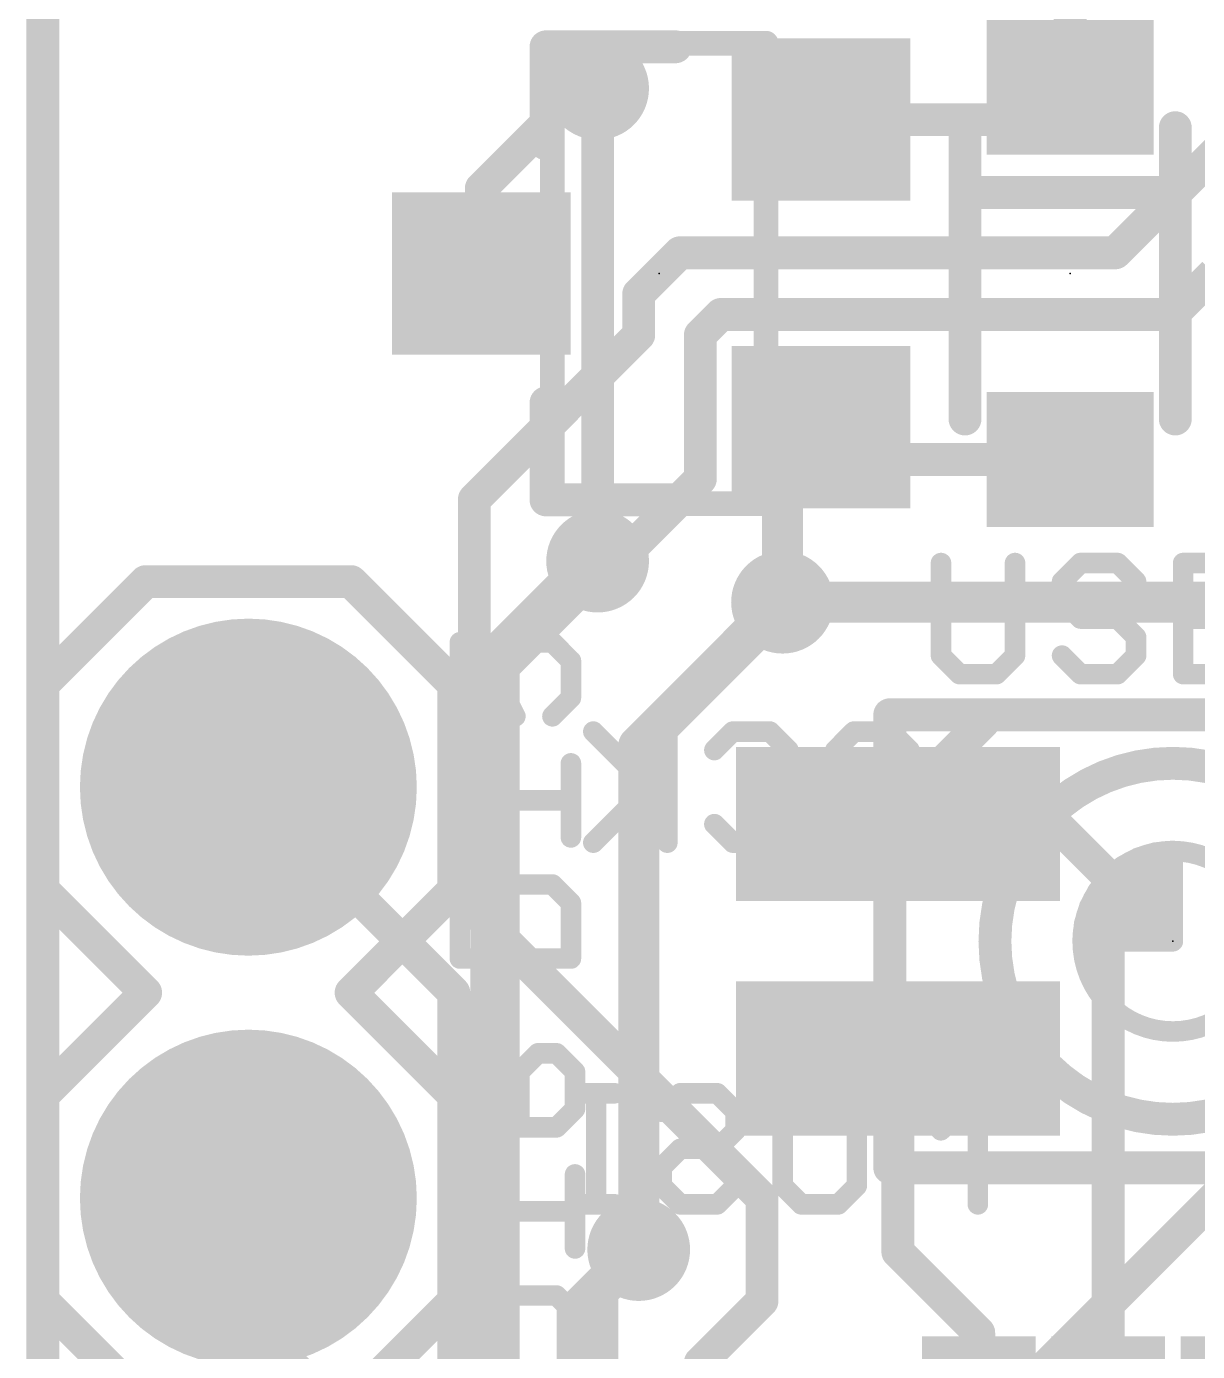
# Model space of a CAD drawing. Extents: x -41 to 66, y -12 to 41.
# Drawn here: x -0.1 to 7.14, y 25.72 to 33.91 of the extents above; entities that cross this region are included whole.
import ezdxf

# ---------------------------------------------------------------- set-up
doc = ezdxf.new("R2010")
doc.units = 0
for name, color, linetype in [('1', 12, 'CONTINUOUS'), ('16', 132, 'CONTINUOUS'), ('17', 110, 'CONTINUOUS'), ('18', 110, 'CONTINUOUS'), ('20', 53, 'CONTINUOUS'), ('21', 41, 'CONTINUOUS'), ('22', 40, 'CONTINUOUS'), ('23', 53, 'CONTINUOUS'), ('29', 253, 'CONTINUOUS'), ('31', 253, 'CONTINUOUS'), ('51', 53, 'CONTINUOUS')]:
    doc.layers.add(name, color=color, linetype=linetype)

# ---------------------------------------------------------------- blocks, each defined once
blk = doc.blocks.new('RECT')
blk.add_solid([(-0.5, -0.5), (0.5, -0.5), (-0.5, 0.5), (0.5, 0.5)])
blk = doc.blocks.new('ROUNDP')
at = {"const_width": 0.5}
blk.add_lwpolyline([(0, -0.25, 1), (0, 0.25, 1), (0, -0.25)], format="xyb", dxfattribs=at)
blk = doc.blocks.new('ROUNDV')
at = {"const_width": 0.5}
blk.add_lwpolyline([(0, -0.25, 1), (0, 0.25, 1), (0, -0.25)], format="xyb", dxfattribs=at)

msp = doc.modelspace()

# ---------------------------------------------------------------- linework, layer by layer
at = {"layer": '1'}
for points, const_width in [([(0, 0), (0, 38.1)], 0.2032), ([(6.35, 34.29), (6.35, 33.535)], 0.2032), ([(2.71, 32.9106), (3.3274, 33.528)], 0.2032), ([(3.3274, 33.528), (3.429, 33.528)], 0.2032), ([(6.15, 33.335), (6.35, 33.535)], 0.2032), ([(4.81, 33.335), (6.15, 33.335)], 0.2032), ([(7.3524, 33.235), (6.6294, 32.512)], 0.2032), ([(2.71, 32.385), (2.71, 32.9106)], 0.2032), ([(3.937, 32.512), (3.683, 32.258)], 0.2032), ([(6.6294, 32.512), (3.937, 32.512)], 0.2032), ([(7.239, 32.385), (6.985, 32.131)], 0.2032), ([(3.683, 32.258), (3.683, 32.004)], 0.2032), ([(4.064, 32.004), (4.191, 32.131)], 0.2032), ([(6.985, 32.131), (4.191, 32.131)], 0.2032), ([(3.683, 32.004), (2.667, 30.988)], 0.2032), ([(4.064, 31.115), (4.064, 32.004)], 0.2032), ([(4.572, 31.197), (4.81, 31.435)], 0.2032), ([(4.81, 31.435), (5.01, 31.235)], 0.2032), ([(4.572, 30.353), (4.572, 31.197)], 0.254), ([(6.35, 31.235), (5.01, 31.235)], 0.2032), ([(6.47, 31.115), (6.35, 31.235)], 0.2032), ([(3.556, 30.607), (4.064, 31.115)], 0.2032), ([(2.667, 30.988), (2.667, 28.448)], 0.2032), ([(3.429, 30.607), (3.556, 30.607)], 0.2032), ([(2.54, 27.94), (1.27, 29.21)], 0.2032), ([(5.285, 28.9825), (6.26, 28.9825)], 0.2032), ([(6.585, 28.6575), (6.26, 28.9825)], 0.2032), ([(6.585, 25.39), (6.585, 28.6575)], 0.2032), ([(2.667, 28.448), (4.445, 26.67)], 0.2032), ([(2.54, 25.4), (2.54, 27.94)], 0.2032), ([(5.285, 27.5325), (5.285, 26.338)], 0.2032), ([(1.27, 25.908), (1.27, 26.67)], 0.2032), ([(4.445, 26.67), (4.445, 26.035)], 0.2032), ([(3.429, 26.0985), (3.683, 26.3525)], 0.254), ([(5.285, 26.338), (5.785, 25.838)], 0.2032), ([(3.429, 23.749), (3.429, 26.0985)], 0.254), ([(4.445, 26.035), (4.064, 25.654)], 0.2032), ([(2.54, 24.638), (1.27, 25.908)], 0.2032), ([(5.785, 25.838), (5.785, 25.39)], 0.2032), ([(4.064, 25.654), (4.064, 23.749)], 0.2032)]:
    msp.add_lwpolyline(points, dxfattribs=dict(at, const_width=const_width))
for points, const_width in [([(3.3274, 33.5788, 1), (3.3274, 33.4772)], 0.1016), ([(3.3633, 33.4921, 1), (3.2915, 33.5639)], 0.1016), ([(3.429, 33.4772, 1), (3.429, 33.5788)], 0.1016), ([(6.2992, 33.535, 1), (6.4008, 33.535)], 0.1016), ([(6.3859, 33.4991, 1), (6.3141, 33.5709)], 0.1016), ([(4.81, 33.3858, 1), (4.81, 33.2842)], 0.1016), ([(6.1141, 33.3709, 1), (6.1859, 33.2991)], 0.1016), ([(6.15, 33.2842, 1), (6.15, 33.3858)], 0.1016), ([(2.7608, 32.9106, 1), (2.6592, 32.9106)], 0.1016), ([(2.6741, 32.9465, 1), (2.7459, 32.8747)], 0.1016), ([(3.937, 32.5628, 1), (3.937, 32.4612)], 0.1016), ([(3.9729, 32.4761, 1), (3.9011, 32.5479)], 0.1016), ([(6.5935, 32.5479, 1), (6.6653, 32.4761)], 0.1016), ([(6.6294, 32.4612, 1), (6.6294, 32.5628)], 0.1016), ([(2.6592, 32.385, 1), (2.7608, 32.385)], 0.1016), ([(3.7338, 32.258, 1), (3.6322, 32.258)], 0.1016), ([(3.6471, 32.2939, 1), (3.7189, 32.2221)], 0.1016), ([(4.191, 32.1818, 1), (4.191, 32.0802)], 0.1016), ([(4.2269, 32.0951, 1), (4.1551, 32.1669)], 0.1016), ([(6.9491, 32.1669, 1), (7.0209, 32.0951)], 0.1016), ([(6.985, 32.0802, 1), (6.985, 32.1818)], 0.1016), ([(3.7189, 31.9681, 1), (3.6471, 32.0399)], 0.1016), ([(4.1148, 32.004, 1), (4.0132, 32.004)], 0.1016), ([(3.6322, 32.004, 1), (3.7338, 32.004)], 0.1016), ([(4.0281, 32.0399, 1), (4.0999, 31.9681)], 0.1016), ([(4.8459, 31.4709, 1), (4.7741, 31.3991)], 0.1016), ([(4.8459, 31.3991, 1), (4.7741, 31.4709)], 0.1016), ([(4.6355, 31.197, 1), (4.5085, 31.197)], 0.127), ([(4.5361, 31.2329, 1), (4.6079, 31.1611)], 0.1016), ([(5.01, 31.2858, 1), (5.01, 31.1842)], 0.1016), ([(4.9741, 31.1991, 1), (5.0459, 31.2709)], 0.1016), ([(6.3859, 31.2709, 1), (6.3141, 31.1991)], 0.1016), ([(6.35, 31.1842, 1), (6.35, 31.2858)], 0.1016), ([(4.0999, 31.0791, 1), (4.0281, 31.1509)], 0.1016), ([(6.4341, 31.0791, 1), (6.5059, 31.1509)], 0.1016), ([(4.0132, 31.115, 1), (4.1148, 31.115)], 0.1016), ([(2.7178, 30.988, 1), (2.6162, 30.988)], 0.1016), ([(2.6311, 31.0239, 1), (2.7029, 30.9521)], 0.1016), ([(3.429, 30.6578, 1), (3.429, 30.5562)], 0.1016), ([(3.556, 30.5562, 1), (3.556, 30.6578)], 0.1016), ([(3.5201, 30.6429, 1), (3.5919, 30.5711)], 0.1016), ([(4.5085, 30.353, 1), (4.6355, 30.353)], 0.127), ([(1.3059, 29.2459, 1), (1.2341, 29.1741)], 0.1016), ([(5.285, 29.0333, 1), (5.285, 28.9317)], 0.1016), ([(6.2959, 29.0184, 1), (6.2241, 28.9466)], 0.1016), ([(6.26, 28.9317, 1), (6.26, 29.0333)], 0.1016), ([(6.6358, 28.6575, 1), (6.5342, 28.6575)], 0.1016), ([(6.5491, 28.6216, 1), (6.6209, 28.6934)], 0.1016), ([(2.7029, 28.4839, 1), (2.6311, 28.4121)], 0.1016), ([(2.6162, 28.448, 1), (2.7178, 28.448)], 0.1016), ([(2.5908, 27.94, 1), (2.4892, 27.94)], 0.1016), ([(2.5041, 27.9041, 1), (2.5759, 27.9759)], 0.1016), ([(5.3358, 27.5325, 1), (5.2342, 27.5325)], 0.1016), ([(1.3208, 26.67, 1), (1.2192, 26.67)], 0.1016), ([(4.4958, 26.67, 1), (4.3942, 26.67)], 0.1016), ([(4.4091, 26.6341, 1), (4.4809, 26.7059)], 0.1016), ([(3.7279, 26.3076, 1), (3.6381, 26.3974)], 0.127), ([(5.3209, 26.3739, 1), (5.2491, 26.3021)], 0.1016), ([(5.2342, 26.338, 1), (5.3358, 26.338)], 0.1016), ([(3.4925, 26.0985, 1), (3.3655, 26.0985)], 0.127), ([(3.3841, 26.1434, 1), (3.4739, 26.0536)], 0.127), ([(4.4809, 25.9991, 1), (4.4091, 26.0709)], 0.1016), ([(4.3942, 26.035, 1), (4.4958, 26.035)], 0.1016), ([(1.3059, 25.9439, 1), (1.2341, 25.8721)], 0.1016), ([(1.2192, 25.908, 1), (1.3208, 25.908)], 0.1016), ([(5.8358, 25.838, 1), (5.7342, 25.838)], 0.1016), ([(5.7491, 25.8021, 1), (5.8209, 25.8739)], 0.1016), ([(4.1148, 25.654, 1), (4.0132, 25.654)], 0.1016), ([(4.0281, 25.6899, 1), (4.0999, 25.6181)], 0.1016)]:
    msp.add_lwpolyline(points, format="xyb", dxfattribs=dict(at, const_width=const_width))
at = {"layer": '16'}
for points, const_width in [([(0, 0), (0, 38.1)], 0.2032), ([(3.429, 33.528), (3.429, 30.607)], 0.2032), ([(2.794, 29.972), (3.429, 30.607)], 0.3048), ([(3.683, 29.464), (4.572, 30.353)], 0.254), ([(4.572, 30.353), (7.874, 30.353)], 0.254), ([(2.794, 29.972), (2.794, 21.2852)], 0.3048), ([(3.683, 26.3525), (3.683, 29.464)], 0.254), ([(4.445, 23.876), (9.017, 28.448)], 0.2032), ([(3.302, 25.9715), (3.683, 26.3525)], 0.254), ([(3.302, 25.9715), (3.302, 20.574)], 0.254)]:
    msp.add_lwpolyline(points, dxfattribs=dict(at, const_width=const_width))
for points, const_width in [([(3.4798, 33.528, 1), (3.3782, 33.528)], 0.1016), ([(3.4829, 30.5531, 1), (3.3751, 30.6609)], 0.1524), ([(3.3782, 30.607, 1), (3.4798, 30.607)], 0.1016), ([(4.572, 30.4165, 1), (4.572, 30.2895)], 0.127), ([(4.6169, 30.3081, 1), (4.5271, 30.3979)], 0.127), ([(2.8702, 29.972, 1), (2.7178, 29.972)], 0.1524), ([(2.7401, 30.0259, 1), (2.8479, 29.9181)], 0.1524), ([(3.7465, 29.464, 1), (3.6195, 29.464)], 0.127), ([(3.6381, 29.5089, 1), (3.7279, 29.4191)], 0.127), ([(3.7279, 26.3076, 1), (3.6381, 26.3974)], 0.127), ([(3.6195, 26.3525, 1), (3.7465, 26.3525)], 0.127), ([(3.3655, 25.9715, 1), (3.2385, 25.9715)], 0.127), ([(3.2571, 26.0164, 1), (3.3469, 25.9266)], 0.127)]:
    msp.add_lwpolyline(points, format="xyb", dxfattribs=dict(at, const_width=const_width))
at = {"layer": '20', "const_width": 0.2032}
msp.add_lwpolyline([(0, 38.1), (0, 0)], dxfattribs=at)
at = {"layer": '21'}
for points, const_width in [([(3.11, 33.185), (3.11, 33.785)], 0.2032), ([(3.11, 33.785), (3.91, 33.785)], 0.2032), ([(5.7, 33.285), (5.7, 32.885)], 0.2032), ([(7, 33.285), (7, 32.885)], 0.2032), ([(5.7, 32.885), (5.7, 31.485)], 0.2032), ([(7, 32.885), (5.7, 32.885)], 0.2032), ([(7, 32.885), (7, 31.485)], 0.2032), ([(3.11, 31.585), (3.11, 30.985)], 0.2032), ([(3.11, 30.985), (3.91, 30.985)], 0.2032), ([(5.5517, 30.5949), (5.5517, 30.0229)], 0.127), ([(6.0093, 30.0229), (6.0093, 30.5949)], 0.127), ([(6.4145, 30.5949), (6.3001, 30.4805)], 0.127), ([(6.6433, 30.5949), (6.4145, 30.5949)], 0.127), ([(6.7577, 30.4805), (6.6433, 30.5949)], 0.127), ([(7.5061, 30.5949), (7.0485, 30.5949)], 0.127), ([(7.0485, 30.5949), (7.0485, 29.9085)], 0.127), ([(6.3001, 30.4805), (6.3001, 30.3661)], 0.127), ([(6.3001, 30.3661), (6.4145, 30.2517)], 0.127), ([(6.4145, 30.2517), (6.6433, 30.2517)], 0.127), ([(6.6433, 30.2517), (6.7577, 30.1373)], 0.127), ([(7.0485, 30.2517), (7.2773, 30.2517)], 0.127), ([(2.5775, 30.1053), (2.5775, 29.6477)], 0.127), ([(2.8063, 29.9909), (2.9207, 30.1053)], 0.127), ([(2.9207, 30.1053), (3.1495, 30.1053)], 0.127), ([(3.1495, 30.1053), (3.2639, 29.9909)], 0.127), ([(6.7577, 30.1373), (6.7577, 30.0229)], 0.127), ([(2.8063, 29.8765), (2.8063, 29.9909)], 0.127), ([(3.2639, 29.9909), (3.2639, 29.7621)], 0.127), ([(5.5517, 30.0229), (5.6661, 29.9085)], 0.127), ([(5.8949, 29.9085), (6.0093, 30.0229)], 0.127), ([(6.4145, 29.9085), (6.3001, 30.0229)], 0.127), ([(6.7577, 30.0229), (6.6433, 29.9085)], 0.127), ([(5.6661, 29.9085), (5.8949, 29.9085)], 0.127), ([(6.6433, 29.9085), (6.4145, 29.9085)], 0.127), ([(7.0485, 29.9085), (7.5061, 29.9085)], 0.127), ([(2.9207, 29.6477), (2.8063, 29.8765)], 0.127), ([(3.2639, 29.7621), (3.1495, 29.6477)], 0.127), ([(6.477, 29.6575), (7.493, 29.6575)], 0.2032), ([(2.5775, 29.6477), (2.9207, 29.6477)], 0.127), ([(3.2639, 28.8993), (3.2639, 29.3569)], 0.127), ([(2.8063, 28.8993), (2.5775, 29.1281)], 0.127), ([(2.5775, 29.1281), (3.2639, 29.1281)], 0.127), ([(6.7712, 28.7738), (6.6745, 28.7221)], 0.127), ([(6.876, 28.8056), (6.7712, 28.7738)], 0.127), ([(6.985, 28.8163), (6.876, 28.8056)], 0.127), ([(6.985, 28.2575), (6.985, 28.8163)], 0.127), ([(6.6745, 28.7221), (6.5899, 28.6526)], 0.127), ([(6.65, 28.702), (6.985, 28.702)], 0.127), ([(2.6919, 28.6085), (2.5775, 28.4941)], 0.127), ([(3.1495, 28.6085), (2.6919, 28.6085)], 0.127), ([(3.2639, 28.4941), (3.1495, 28.6085)], 0.127), ([(6.5899, 28.6526), (6.5204, 28.568)], 0.127), ([(6.5204, 28.568), (6.4687, 28.4713)], 0.127), ([(6.5262, 28.575), (6.985, 28.575)], 0.127), ([(2.5775, 28.4941), (2.5775, 28.1509)], 0.127), ([(3.2639, 28.1509), (3.2639, 28.4941)], 0.127), ([(6.4687, 28.4713), (6.4369, 28.3665)], 0.127), ([(6.4617, 28.448), (6.985, 28.448)], 0.127), ([(5.235, 28.1559), (5.235, 28.3591)], 0.2032), ([(6.4369, 28.3665), (6.4262, 28.2575)], 0.127), ([(6.4325, 28.321), (6.985, 28.321)], 0.127), ([(6.4262, 28.2575), (6.985, 28.2575)], 0.127), ([(2.5775, 28.1509), (3.2639, 28.1509)], 0.127), ([(2.6029, 27.5653), (2.7173, 27.3365)], 0.127), ([(3.0605, 27.5653), (2.9461, 27.4509)], 0.127), ([(3.1749, 27.5653), (3.0605, 27.5653)], 0.127), ([(3.2893, 27.4509), (3.1749, 27.5653)], 0.127), ([(2.9461, 27.4509), (2.9461, 27.1077)], 0.127), ([(3.2893, 27.2221), (3.2893, 27.4509)], 0.127), ([(2.7173, 27.3365), (2.9461, 27.1077)], 0.127), ([(3.1749, 27.1077), (3.2893, 27.2221)], 0.127), ([(2.9461, 27.1077), (3.1749, 27.1077)], 0.127), ([(6.477, 26.8575), (7.493, 26.8575)], 0.2032), ([(3.2893, 26.3593), (3.2893, 26.8169)], 0.127), ([(2.8317, 26.3593), (2.6029, 26.5881)], 0.127), ([(2.6029, 26.5881), (3.2893, 26.5881)], 0.127), ([(2.7173, 26.0685), (2.6029, 25.9541)], 0.127), ([(3.1749, 26.0685), (2.7173, 26.0685)], 0.127), ([(3.2893, 25.9541), (3.1749, 26.0685)], 0.127), ([(2.6029, 25.9541), (2.6029, 25.6109)], 0.127), ([(3.2893, 25.6109), (3.2893, 25.9541)], 0.127)]:
    msp.add_lwpolyline(points, dxfattribs=dict(at, const_width=const_width))
for points, const_width in [([(3.1608, 33.785, 1), (3.0592, 33.785)], 0.1016), ([(3.11, 33.8358, 1), (3.11, 33.7342)], 0.1016), ([(3.91, 33.7342, 1), (3.91, 33.8358)], 0.1016), ([(5.7508, 33.285, 1), (5.6492, 33.285)], 0.1016), ([(7.0508, 33.285, 1), (6.9492, 33.285)], 0.1016), ([(3.0592, 33.185, 1), (3.1608, 33.185)], 0.1016), ([(5.7508, 32.885, 1), (5.6492, 32.885)], 0.1016), ([(5.7, 32.9358, 1), (5.7, 32.8342)], 0.1016), ([(5.6492, 32.885, 1), (5.7508, 32.885)], 0.1016), ([(7.0508, 32.885, 1), (6.9492, 32.885)], 0.1016), ([(6.9492, 32.885, 1), (7.0508, 32.885)], 0.1016), ([(7, 32.8342, 1), (7, 32.9358)], 0.1016), ([(3.1608, 31.585, 1), (3.0592, 31.585)], 0.1016), ([(5.6492, 31.485, 1), (5.7508, 31.485)], 0.1016), ([(6.9492, 31.485, 1), (7.0508, 31.485)], 0.1016), ([(3.11, 31.0358, 1), (3.11, 30.9342)], 0.1016), ([(3.0592, 30.985, 1), (3.1608, 30.985)], 0.1016), ([(3.91, 30.9342, 1), (3.91, 31.0358)], 0.1016), ([(5.5834, 30.5949, 1), (5.5199, 30.5949)], 0.0635), ([(6.041, 30.5949, 1), (5.9775, 30.5949)], 0.0635), ([(6.4145, 30.6266, 1), (6.4145, 30.5631)], 0.0635), ([(6.4369, 30.5724, 1), (6.392, 30.6173)], 0.0635), ([(6.6657, 30.6173, 1), (6.6208, 30.5724)], 0.0635), ([(6.6433, 30.5631, 1), (6.6433, 30.6266)], 0.0635), ([(7.0485, 30.6266, 1), (7.0485, 30.5631)], 0.0635), ([(7.0803, 30.5949, 1), (7.0168, 30.5949)], 0.0635), ([(6.3318, 30.4805, 1), (6.2683, 30.4805)], 0.0635), ([(6.2776, 30.5029, 1), (6.3225, 30.458)], 0.0635), ([(6.7352, 30.458, 1), (6.7801, 30.5029)], 0.0635), ([(6.3225, 30.3885, 1), (6.2776, 30.3436)], 0.0635), ([(6.2683, 30.3661, 1), (6.3318, 30.3661)], 0.0635), ([(6.4145, 30.2834, 1), (6.4145, 30.2199)], 0.0635), ([(6.392, 30.2292, 1), (6.4369, 30.2741)], 0.0635), ([(6.6657, 30.2741, 1), (6.6208, 30.2292)], 0.0635), ([(6.6433, 30.2199, 1), (6.6433, 30.2834)], 0.0635), ([(7.0485, 30.2834, 1), (7.0485, 30.2199)], 0.0635), ([(2.6093, 30.1053, 1), (2.5458, 30.1053)], 0.0635), ([(2.9207, 30.137, 1), (2.9207, 30.0736)], 0.0635), ([(2.9432, 30.0828, 1), (2.8983, 30.1278)], 0.0635), ([(3.172, 30.1278, 1), (3.1271, 30.0828)], 0.0635), ([(3.1495, 30.0736, 1), (3.1495, 30.137)], 0.0635), ([(6.7894, 30.1373, 1), (6.7259, 30.1373)], 0.0635), ([(6.7352, 30.1148, 1), (6.7801, 30.1597)], 0.0635), ([(2.8381, 29.9909, 1), (2.7746, 29.9909)], 0.0635), ([(3.2957, 29.9909, 1), (3.2321, 29.9909)], 0.0635), ([(5.5741, 30.0453, 1), (5.5292, 30.0004)], 0.0635), ([(5.5199, 30.0229, 1), (5.5834, 30.0229)], 0.0635), ([(5.9775, 30.0229, 1), (6.041, 30.0229)], 0.0635), ([(6.0317, 30.0004, 1), (5.9868, 30.0453)], 0.0635), ([(6.3225, 30.0453, 1), (6.2776, 30.0004)], 0.0635), ([(6.7259, 30.0229, 1), (6.7894, 30.0229)], 0.0635), ([(6.7801, 30.0004, 1), (6.7352, 30.0453)], 0.0635), ([(2.7839, 30.0134, 1), (2.8288, 29.9684)], 0.0635), ([(3.2414, 29.9684, 1), (3.2864, 30.0134)], 0.0635), ([(5.6661, 29.9402, 1), (5.6661, 29.8768)], 0.0635), ([(5.8949, 29.8768, 1), (5.8949, 29.9402)], 0.0635), ([(6.4145, 29.9402, 1), (6.4145, 29.8768)], 0.0635), ([(6.6433, 29.8768, 1), (6.6433, 29.9402)], 0.0635), ([(7.0485, 29.9402, 1), (7.0485, 29.8768)], 0.0635), ([(2.8347, 29.8907, 1), (2.7779, 29.8623)], 0.0635), ([(2.7746, 29.8765, 1), (2.8381, 29.8765)], 0.0635), ([(5.6436, 29.886, 1), (5.6885, 29.931)], 0.0635), ([(5.8724, 29.931, 1), (5.9173, 29.886)], 0.0635), ([(6.392, 29.886, 1), (6.4369, 29.931)], 0.0635), ([(6.6208, 29.931, 1), (6.6657, 29.886)], 0.0635), ([(7.0168, 29.9085, 1), (7.0803, 29.9085)], 0.0635), ([(3.2864, 29.7397, 1), (3.2414, 29.7846)], 0.0635), ([(3.2321, 29.7621, 1), (3.2957, 29.7621)], 0.0635), ([(6.477, 29.7083, 1), (6.477, 29.6067)], 0.1016), ([(2.5775, 29.6795, 1), (2.5775, 29.616)], 0.0635), ([(2.5458, 29.6477, 1), (2.6093, 29.6477)], 0.0635), ([(2.8923, 29.6335, 1), (2.9491, 29.6619)], 0.0635), ([(2.9207, 29.616, 1), (2.9207, 29.6795)], 0.0635), ([(3.1271, 29.6702, 1), (3.172, 29.6253)], 0.0635), ([(3.2957, 29.3569, 1), (3.2321, 29.3569)], 0.0635), ([(2.5775, 29.1598, 1), (2.5775, 29.0963)], 0.0635), ([(2.6, 29.1505, 1), (2.5551, 29.1056)], 0.0635), ([(3.2639, 29.0963, 1), (3.2639, 29.1598)], 0.0635), ([(2.7839, 28.8768, 1), (2.8288, 28.9217)], 0.0635), ([(3.2321, 28.8993, 1), (3.2957, 28.8993)], 0.0635), ([(6.985, 27.6999, 1), (6.985, 28.8151, 1), (6.985, 27.6999)], 0.127), ([(6.7619, 28.8041, 1), (6.7804, 28.7434)], 0.0635), ([(6.7861, 28.7458, 1), (6.7562, 28.8018)], 0.0635), ([(6.8729, 28.8372, 1), (6.8791, 28.774)], 0.0635), ([(6.8852, 28.7752, 1), (6.8668, 28.8359)], 0.0635), ([(7.0168, 28.8163, 1), (6.9533, 28.8163)], 0.0635), ([(6.9881, 28.7847, 1), (6.9819, 28.8479)], 0.0635), ([(6.65, 28.7338, 1), (6.65, 28.6703)], 0.0635), ([(6.6596, 28.7501, 1), (6.6895, 28.6941)], 0.0635), ([(6.6947, 28.6976, 1), (6.6544, 28.7467)], 0.0635), ([(6.985, 28.6703, 1), (6.985, 28.7338)], 0.0635), ([(2.6919, 28.6402, 1), (2.6919, 28.5767)], 0.0635), ([(2.7144, 28.586, 1), (2.6695, 28.6309)], 0.0635), ([(3.172, 28.6309, 1), (3.1271, 28.586)], 0.0635), ([(3.1495, 28.5767, 1), (3.1495, 28.6402)], 0.0635), ([(6.5697, 28.6772, 1), (6.61, 28.6281)], 0.0635), ([(6.6144, 28.6325, 1), (6.5653, 28.6728)], 0.0635), ([(6.4958, 28.5881, 1), (6.5449, 28.5478)], 0.0635), ([(6.5484, 28.553, 1), (6.4924, 28.5829)], 0.0635), ([(6.5262, 28.6068, 1), (6.5262, 28.5433)], 0.0635), ([(6.985, 28.5433, 1), (6.985, 28.6068)], 0.0635), ([(2.6093, 28.4941, 1), (2.5458, 28.4941)], 0.0635), ([(2.5551, 28.5165, 1), (2.6, 28.4716)], 0.0635), ([(3.2957, 28.4941, 1), (3.2321, 28.4941)], 0.0635), ([(3.2414, 28.4716, 1), (3.2864, 28.5165)], 0.0635), ([(6.4617, 28.4797, 1), (6.4617, 28.4163)], 0.0635), ([(6.4407, 28.4863, 1), (6.4967, 28.4564)], 0.0635), ([(6.4991, 28.4621, 1), (6.4384, 28.4806)], 0.0635), ([(6.985, 28.4163, 1), (6.985, 28.4797)], 0.0635), ([(5.2858, 28.3591, 1), (5.1842, 28.3591)], 0.1016), ([(6.4685, 28.3634, 1), (6.4053, 28.3696)], 0.0635), ([(6.4325, 28.3528, 1), (6.4325, 28.2893)], 0.0635), ([(6.4066, 28.3757, 1), (6.4673, 28.3573)], 0.0635), ([(6.985, 28.2893, 1), (6.985, 28.3528)], 0.0635), ([(6.4262, 28.2892, 1), (6.4262, 28.2258)], 0.0635), ([(6.3946, 28.2606, 1), (6.4578, 28.2544)], 0.0635), ([(6.9533, 28.2575, 1), (7.0168, 28.2575)], 0.0635), ([(6.985, 28.2258, 1), (6.985, 28.2892)], 0.0635), ([(2.5775, 28.1826, 1), (2.5775, 28.1191)], 0.0635), ([(2.5458, 28.1509, 1), (2.6093, 28.1509)], 0.0635), ([(3.2321, 28.1509, 1), (3.2957, 28.1509)], 0.0635), ([(3.2639, 28.1191, 1), (3.2639, 28.1826)], 0.0635), ([(5.1842, 28.1559, 1), (5.2858, 28.1559)], 0.1016), ([(2.6313, 27.5795, 1), (2.5745, 27.5511)], 0.0635), ([(3.0605, 27.597, 1), (3.0605, 27.5336)], 0.0635), ([(3.083, 27.5428, 1), (3.0381, 27.5878)], 0.0635), ([(3.1974, 27.5878, 1), (3.1525, 27.5428)], 0.0635), ([(3.1749, 27.5336, 1), (3.1749, 27.597)], 0.0635), ([(2.9779, 27.4509, 1), (2.9144, 27.4509)], 0.0635), ([(3.3211, 27.4509, 1), (3.2576, 27.4509)], 0.0635), ([(2.9237, 27.4734, 1), (2.9686, 27.4284)], 0.0635), ([(3.2668, 27.4284, 1), (3.3118, 27.4734)], 0.0635), ([(2.7398, 27.359, 1), (2.6949, 27.3141)], 0.0635), ([(2.6889, 27.3223, 1), (2.7457, 27.3507)], 0.0635), ([(3.3118, 27.1997, 1), (3.2668, 27.2446)], 0.0635), ([(3.2576, 27.2221, 1), (3.3211, 27.2221)], 0.0635), ([(2.9461, 27.1395, 1), (2.9461, 27.076)], 0.0635), ([(2.9144, 27.1077, 1), (2.9779, 27.1077)], 0.0635), ([(2.9237, 27.0853, 1), (2.9686, 27.1302)], 0.0635), ([(3.1525, 27.1302, 1), (3.1974, 27.0853)], 0.0635), ([(3.1749, 27.076, 1), (3.1749, 27.1395)], 0.0635), ([(6.477, 26.9083, 1), (6.477, 26.8067)], 0.1016), ([(3.3211, 26.8169, 1), (3.2576, 26.8169)], 0.0635), ([(2.6029, 26.6198, 1), (2.6029, 26.5563)], 0.0635), ([(2.6254, 26.6105, 1), (2.5805, 26.5656)], 0.0635), ([(3.2893, 26.5563, 1), (3.2893, 26.6198)], 0.0635), ([(2.8093, 26.3368, 1), (2.8542, 26.3817)], 0.0635), ([(3.2576, 26.3593, 1), (3.3211, 26.3593)], 0.0635), ([(2.7173, 26.1002, 1), (2.7173, 26.0367)], 0.0635), ([(2.7398, 26.046, 1), (2.6949, 26.0909)], 0.0635), ([(3.1974, 26.0909, 1), (3.1525, 26.046)], 0.0635), ([(3.1749, 26.0367, 1), (3.1749, 26.1002)], 0.0635), ([(2.6347, 25.9541, 1), (2.5712, 25.9541)], 0.0635), ([(2.5805, 25.9765, 1), (2.6254, 25.9316)], 0.0635), ([(3.3211, 25.9541, 1), (3.2576, 25.9541)], 0.0635), ([(3.2668, 25.9316, 1), (3.3118, 25.9765)], 0.0635)]:
    msp.add_lwpolyline(points, format="xyb", dxfattribs=dict(at, const_width=const_width))
at = {"layer": '22'}
for points, const_width in [([(0.635, 30.48), (0, 29.845)], 0.2032), ([(1.905, 30.48), (0.635, 30.48)], 0.2032), ([(2.54, 29.845), (1.905, 30.48)], 0.2032), ([(0, 29.845), (0, 28.575)], 0.2032), ([(2.54, 28.575), (2.54, 29.845)], 0.2032), ([(3.8599, 29.0959), (3.4023, 29.5535)], 0.127), ([(3.8599, 29.5535), (3.8599, 28.8671)], 0.127), ([(4.1507, 29.4391), (4.2651, 29.5535)], 0.127), ([(4.2651, 29.5535), (4.4939, 29.5535)], 0.127), ([(4.4939, 29.5535), (4.6083, 29.4391)], 0.127), ([(4.8992, 29.4391), (5.0136, 29.5535)], 0.127), ([(5.0136, 29.5535), (5.2424, 29.5535)], 0.127), ([(5.2424, 29.5535), (5.3567, 29.4391)], 0.127), ([(4.6083, 29.4391), (4.6083, 28.9815)], 0.127), ([(5.3567, 29.4391), (5.3567, 29.3247)], 0.127), ([(5.3567, 29.3247), (5.2424, 29.2103)], 0.127), ([(3.7455, 29.2103), (3.4023, 28.8671)], 0.127), ([(5.0136, 29.2103), (4.8992, 29.0959)], 0.127), ([(5.2424, 29.2103), (5.0136, 29.2103)], 0.127), ([(4.8992, 29.0959), (4.8992, 28.9815)], 0.127), ([(4.2651, 28.8671), (4.1507, 28.9815)], 0.127), ([(4.6083, 28.9815), (4.4939, 28.8671)], 0.127), ([(4.8992, 28.9815), (5.0136, 28.8671)], 0.127), ([(5.2424, 28.8671), (5.3567, 28.9815)], 0.127), ([(4.4939, 28.8671), (4.2651, 28.8671)], 0.127), ([(5.0136, 28.8671), (5.2424, 28.8671)], 0.127), ([(0.635, 27.94), (0, 28.575)], 0.2032), ([(2.54, 28.575), (1.905, 27.94)], 0.2032), ([(0.635, 27.94), (0, 27.305)], 0.2032), ([(2.54, 27.305), (1.905, 27.94)], 0.2032), ([(0, 27.305), (0, 26.035)], 0.2032), ([(2.54, 26.035), (2.54, 27.305)], 0.2032), ([(3.5342, 27.3183), (3.3054, 27.3183)], 0.127), ([(3.4198, 26.6319), (3.4198, 27.3183)], 0.127), ([(3.8251, 27.2039), (3.9395, 27.3183)], 0.127), ([(3.9395, 27.3183), (4.1683, 27.3183)], 0.127), ([(4.1683, 27.3183), (4.2827, 27.2039)], 0.127), ([(4.5735, 27.2039), (4.6879, 27.3183)], 0.127), ([(4.6879, 27.3183), (4.9167, 27.3183)], 0.127), ([(4.9167, 27.3183), (5.0311, 27.2039)], 0.127), ([(5.5507, 27.0895), (5.3219, 27.3183)], 0.127), ([(5.3219, 27.3183), (5.3219, 26.6319)], 0.127), ([(5.7795, 27.3183), (5.5507, 27.0895)], 0.127), ([(5.7795, 26.6319), (5.7795, 27.3183)], 0.127), ([(4.2827, 27.2039), (4.2827, 27.0895)], 0.127), ([(4.5735, 26.7463), (4.5735, 27.2039)], 0.127), ([(5.0311, 27.2039), (5.0311, 26.7463)], 0.127), ([(4.2827, 27.0895), (4.1683, 26.9751)], 0.127), ([(3.9395, 26.9751), (3.8251, 26.8607)], 0.127), ([(4.1683, 26.9751), (3.9395, 26.9751)], 0.127), ([(3.8251, 26.8607), (3.8251, 26.7463)], 0.127), ([(3.8251, 26.7463), (3.9395, 26.6319)], 0.127), ([(4.1683, 26.6319), (4.2827, 26.7463)], 0.127), ([(4.6879, 26.6319), (4.5735, 26.7463)], 0.127), ([(5.0311, 26.7463), (4.9167, 26.6319)], 0.127), ([(3.5342, 26.6319), (3.3054, 26.6319)], 0.127), ([(3.9395, 26.6319), (4.1683, 26.6319)], 0.127), ([(4.9167, 26.6319), (4.6879, 26.6319)], 0.127), ([(0.635, 25.4), (0, 26.035)], 0.2032), ([(2.54, 26.035), (1.905, 25.4)], 0.2032)]:
    msp.add_lwpolyline(points, dxfattribs=dict(at, const_width=const_width))
for points, const_width in [([(0.635, 30.5308, 1), (0.635, 30.4292)], 0.1016), ([(0.6709, 30.4441, 1), (0.5991, 30.5159)], 0.1016), ([(1.9409, 30.5159, 1), (1.8691, 30.4441)], 0.1016), ([(1.905, 30.4292, 1), (1.905, 30.5308)], 0.1016), ([(0.0508, 29.845, 1), (-0.0508, 29.845)], 0.1016), ([(-0.0359, 29.8809, 1), (0.0359, 29.8091)], 0.1016), ([(2.5908, 29.845, 1), (2.4892, 29.845)], 0.1016), ([(2.5041, 29.8091, 1), (2.5759, 29.8809)], 0.1016), ([(3.4248, 29.5759, 1), (3.3799, 29.531)], 0.0635), ([(3.8917, 29.5535, 1), (3.8282, 29.5535)], 0.0635), ([(4.2651, 29.5852, 1), (4.2651, 29.5217)], 0.0635), ([(4.2876, 29.531, 1), (4.2427, 29.5759)], 0.0635), ([(4.5164, 29.5759, 1), (4.4715, 29.531)], 0.0635), ([(4.4939, 29.5217, 1), (4.4939, 29.5852)], 0.0635), ([(5.0136, 29.5852, 1), (5.0136, 29.5217)], 0.0635), ([(5.036, 29.531, 1), (4.9911, 29.5759)], 0.0635), ([(5.2648, 29.5759, 1), (5.2199, 29.531)], 0.0635), ([(5.2424, 29.5217, 1), (5.2424, 29.5852)], 0.0635), ([(4.1283, 29.4615, 1), (4.1732, 29.4166)], 0.0635), ([(4.6401, 29.4391, 1), (4.5766, 29.4391)], 0.0635), ([(4.5859, 29.4166, 1), (4.6308, 29.4615)], 0.0635), ([(4.8767, 29.4615, 1), (4.9216, 29.4166)], 0.0635), ([(5.3885, 29.4391, 1), (5.325, 29.4391)], 0.0635), ([(5.3343, 29.4166, 1), (5.3792, 29.4615)], 0.0635), ([(5.325, 29.3247, 1), (5.3885, 29.3247)], 0.0635), ([(5.3792, 29.3022, 1), (5.3343, 29.3471)], 0.0635), ([(3.768, 29.1878, 1), (3.7231, 29.2327)], 0.0635), ([(5.0136, 29.242, 1), (5.0136, 29.1785)], 0.0635), ([(5.036, 29.1878, 1), (4.9911, 29.2327)], 0.0635), ([(5.2199, 29.2327, 1), (5.2648, 29.1878)], 0.0635), ([(5.2424, 29.1785, 1), (5.2424, 29.242)], 0.0635), ([(3.8375, 29.0734, 1), (3.8824, 29.1183)], 0.0635), ([(4.9309, 29.0959, 1), (4.8674, 29.0959)], 0.0635), ([(4.8767, 29.1183, 1), (4.9216, 29.0734)], 0.0635), ([(4.1732, 29.0039, 1), (4.1283, 28.959)], 0.0635), ([(4.5766, 28.9815, 1), (4.6401, 28.9815)], 0.0635), ([(4.6308, 28.959, 1), (4.5859, 29.0039)], 0.0635), ([(4.9216, 29.0039, 1), (4.8767, 28.959)], 0.0635), ([(4.8674, 28.9815, 1), (4.9309, 28.9815)], 0.0635), ([(5.3792, 28.959, 1), (5.3343, 29.0039)], 0.0635), ([(3.3799, 28.8896, 1), (3.4248, 28.8446)], 0.0635), ([(4.2651, 28.8988, 1), (4.2651, 28.8354)], 0.0635), ([(4.2427, 28.8446, 1), (4.2876, 28.8896)], 0.0635), ([(4.4715, 28.8896, 1), (4.5164, 28.8446)], 0.0635), ([(4.4939, 28.8354, 1), (4.4939, 28.8988)], 0.0635), ([(5.0136, 28.8988, 1), (5.0136, 28.8354)], 0.0635), ([(4.9911, 28.8446, 1), (5.036, 28.8896)], 0.0635), ([(5.2199, 28.8896, 1), (5.2648, 28.8446)], 0.0635), ([(5.2424, 28.8354, 1), (5.2424, 28.8988)], 0.0635), ([(3.8282, 28.8671, 1), (3.8917, 28.8671)], 0.0635), ([(0.0359, 28.6109, 1), (-0.0359, 28.5391)], 0.1016), ([(2.5759, 28.5391, 1), (2.5041, 28.6109)], 0.1016), ([(-0.0508, 28.575, 1), (0.0508, 28.575)], 0.1016), ([(2.4892, 28.575, 1), (2.5908, 28.575)], 0.1016), ([(0.6709, 27.9041, 1), (0.5991, 27.9759)], 0.1016), ([(0.5991, 27.9041, 1), (0.6709, 27.9759)], 0.1016), ([(1.9409, 27.9759, 1), (1.8691, 27.9041)], 0.1016), ([(1.8691, 27.9759, 1), (1.9409, 27.9041)], 0.1016), ([(0.0508, 27.305, 1), (-0.0508, 27.305)], 0.1016), ([(-0.0359, 27.3409, 1), (0.0359, 27.2691)], 0.1016), ([(2.5908, 27.305, 1), (2.4892, 27.305)], 0.1016), ([(2.5041, 27.2691, 1), (2.5759, 27.3409)], 0.1016), ([(3.3054, 27.35, 1), (3.3054, 27.2865)], 0.0635), ([(3.4516, 27.3183, 1), (3.3881, 27.3183)], 0.0635), ([(3.5342, 27.2865, 1), (3.5342, 27.35)], 0.0635), ([(3.9395, 27.35, 1), (3.9395, 27.2865)], 0.0635), ([(3.9619, 27.2958, 1), (3.917, 27.3407)], 0.0635), ([(4.1907, 27.3407, 1), (4.1458, 27.2958)], 0.0635), ([(4.1683, 27.2865, 1), (4.1683, 27.35)], 0.0635), ([(4.6879, 27.35, 1), (4.6879, 27.2865)], 0.0635), ([(4.7103, 27.2958, 1), (4.6654, 27.3407)], 0.0635), ([(4.9391, 27.3407, 1), (4.8942, 27.2958)], 0.0635), ([(4.9167, 27.2865, 1), (4.9167, 27.35)], 0.0635), ([(5.3444, 27.3407, 1), (5.2994, 27.2958)], 0.0635), ([(5.3537, 27.3183, 1), (5.2902, 27.3183)], 0.0635), ([(5.8112, 27.3183, 1), (5.7477, 27.3183)], 0.0635), ([(5.8019, 27.2958, 1), (5.757, 27.3407)], 0.0635), ([(4.3144, 27.2039, 1), (4.2509, 27.2039)], 0.0635), ([(4.6052, 27.2039, 1), (4.5417, 27.2039)], 0.0635), ([(5.0628, 27.2039, 1), (4.9993, 27.2039)], 0.0635), ([(3.8026, 27.2263, 1), (3.8475, 27.1814)], 0.0635), ([(4.2602, 27.1814, 1), (4.3051, 27.2263)], 0.0635), ([(4.551, 27.2263, 1), (4.5959, 27.1814)], 0.0635), ([(5.0086, 27.1814, 1), (5.0535, 27.2263)], 0.0635), ([(4.2509, 27.0895, 1), (4.3144, 27.0895)], 0.0635), ([(4.3051, 27.067, 1), (4.2602, 27.1119)], 0.0635), ([(5.5282, 27.1119, 1), (5.5731, 27.067)], 0.0635), ([(5.5282, 27.067, 1), (5.5731, 27.1119)], 0.0635), ([(3.9395, 27.0068, 1), (3.9395, 26.9433)], 0.0635), ([(3.9619, 26.9526, 1), (3.917, 26.9975)], 0.0635), ([(4.1458, 26.9975, 1), (4.1907, 26.9526)], 0.0635), ([(4.1683, 26.9433, 1), (4.1683, 27.0068)], 0.0635), ([(3.8568, 26.8607, 1), (3.7933, 26.8607)], 0.0635), ([(3.8026, 26.8831, 1), (3.8475, 26.8382)], 0.0635), ([(3.8475, 26.7687, 1), (3.8026, 26.7238)], 0.0635), ([(3.7933, 26.7463, 1), (3.8568, 26.7463)], 0.0635), ([(4.3051, 26.7238, 1), (4.2602, 26.7687)], 0.0635), ([(4.5417, 26.7463, 1), (4.6052, 26.7463)], 0.0635), ([(4.5959, 26.7687, 1), (4.551, 26.7238)], 0.0635), ([(4.9993, 26.7463, 1), (5.0628, 26.7463)], 0.0635), ([(5.0535, 26.7238, 1), (5.0086, 26.7687)], 0.0635), ([(3.3054, 26.6637, 1), (3.3054, 26.6002)], 0.0635), ([(3.5342, 26.6002, 1), (3.5342, 26.6637)], 0.0635), ([(3.9395, 26.6637, 1), (3.9395, 26.6002)], 0.0635), ([(4.1683, 26.6002, 1), (4.1683, 26.6637)], 0.0635), ([(4.6879, 26.6637, 1), (4.6879, 26.6002)], 0.0635), ([(4.9167, 26.6002, 1), (4.9167, 26.6637)], 0.0635), ([(3.3881, 26.6319, 1), (3.4516, 26.6319)], 0.0635), ([(3.917, 26.6094, 1), (3.9619, 26.6544)], 0.0635), ([(4.1458, 26.6544, 1), (4.1907, 26.6094)], 0.0635), ([(4.6654, 26.6094, 1), (4.7103, 26.6544)], 0.0635), ([(4.8942, 26.6544, 1), (4.9391, 26.6094)], 0.0635), ([(5.2902, 26.6319, 1), (5.3537, 26.6319)], 0.0635), ([(5.7477, 26.6319, 1), (5.8112, 26.6319)], 0.0635), ([(0.0359, 26.0709, 1), (-0.0359, 25.9991)], 0.1016), ([(2.5759, 25.9991, 1), (2.5041, 26.0709)], 0.1016), ([(-0.0508, 26.035, 1), (0.0508, 26.035)], 0.1016), ([(2.4892, 26.035, 1), (2.5908, 26.035)], 0.1016)]:
    msp.add_lwpolyline(points, format="xyb", dxfattribs=dict(at, const_width=const_width))
at = {"layer": '23'}
for p in [(3.81, 32.385), (6.35, 32.385), (6.985, 28.2575)]:
    msp.add_point(p, dxfattribs=at)
at = {"layer": '51'}
for points, const_width in [([(3.1496, 33.8074), (4.4704, 33.8074)], 0.1524), ([(3.1496, 30.9626), (3.1496, 33.8074)], 0.1524), ([(4.4704, 33.8074), (4.4704, 30.9626)], 0.1524), ([(4.4704, 30.9626), (3.1496, 30.9626)], 0.1524), ([(8.735, 29.6575), (5.235, 29.6575)], 0.2032), ([(5.235, 29.6575), (5.235, 26.8575)], 0.2032), ([(5.8188, 29.6173), (5.2688, 29.0673)], 0.2032), ([(5.235, 26.8575), (8.735, 26.8575)], 0.2032)]:
    msp.add_lwpolyline(points, dxfattribs=dict(at, const_width=const_width))
for points, const_width in [([(3.1496, 33.8455, 1), (3.1496, 33.7693)], 0.0762), ([(3.1877, 33.8074, 1), (3.1115, 33.8074)], 0.0762), ([(4.5085, 33.8074, 1), (4.4323, 33.8074)], 0.0762), ([(4.4704, 33.7693, 1), (4.4704, 33.8455)], 0.0762), ([(3.1496, 31.0007, 1), (3.1496, 30.9245)], 0.0762), ([(4.4704, 30.9245, 1), (4.4704, 31.0007)], 0.0762), ([(3.1115, 30.9626, 1), (3.1877, 30.9626)], 0.0762), ([(4.4323, 30.9626, 1), (4.5085, 30.9626)], 0.0762), ([(5.235, 29.7083, 1), (5.235, 29.6067)], 0.1016), ([(5.2858, 29.6575, 1), (5.1842, 29.6575)], 0.1016), ([(5.8547, 29.5814, 1), (5.7829, 29.6532)], 0.1016), ([(6.985, 27.1575, 1), (6.985, 29.3575, 1), (6.985, 27.1575)], 0.2032), ([(5.2329, 29.1032, 1), (5.3047, 29.0314)], 0.1016), ([(5.235, 26.9083, 1), (5.235, 26.8067)], 0.1016), ([(5.1842, 26.8575, 1), (5.2858, 26.8575)], 0.1016)]:
    msp.add_lwpolyline(points, format="xyb", dxfattribs=dict(at, const_width=const_width))

# ---------------------------------------------------------------- block references
at = {"layer": '1'}
for p, xscale, yscale, rotation in [((6.35, 33.535), 0.63, 0.83, 270), ((4.81, 33.335), 0.8, 0.9, 90), ((2.71, 32.385), 0.8, 0.9, 90), ((4.81, 31.435), 0.8, 0.9, 90), ((6.35, 31.235), 0.63, 0.83, 270), ((5.285, 28.9825), 0.75, 1.8, 90), ((5.285, 27.5325), 0.75, 1.8, 90)]:
    msp.add_blockref('RECT', p, dxfattribs=dict(at, xscale=xscale, yscale=yscale, rotation=rotation))
at = {"layer": '17', "xscale": 1.8796, "yscale": 1.8796}
for p in [(1.27, 29.21), (1.27, 29.21), (1.27, 26.67), (1.27, 26.67)]:
    msp.add_blockref('ROUNDP', p, dxfattribs=at)
at = {"layer": '18', "xscale": 0.635, "yscale": 0.635}
for p in [(3.429, 33.528), (3.429, 33.528), (3.429, 30.607), (3.429, 30.607), (4.572, 30.353), (4.572, 30.353), (3.683, 26.3525), (3.683, 26.3525)]:
    msp.add_blockref('ROUNDV', p, dxfattribs=at)
at = {"layer": '29'}
for p, xscale, yscale, rotation in [((6.35, 33.535), 0.8332, 1.0332, 270), ((4.81, 33.335), 1.0032, 1.1032, 90), ((2.71, 32.385), 1.0032, 1.1032, 90), ((4.81, 31.435), 1.0032, 1.1032, 90), ((6.35, 31.235), 0.8332, 1.0332, 270), ((5.285, 28.9825), 0.9532, 2.0032, 90), ((5.285, 27.5325), 0.9532, 2.0032, 90)]:
    msp.add_blockref('RECT', p, dxfattribs=dict(at, xscale=xscale, yscale=yscale, rotation=rotation))
for name, p, xscale, yscale in [('ROUNDP', (1.27, 29.21), 2.0828, 2.0828), ('ROUNDP', (1.27, 26.67), 2.0828, 2.0828), ('RECT', (5.785, 25.39), 0.7032, 0.8532), ('RECT', (6.585, 25.39), 0.7032, 0.8532), ('RECT', (7.385, 25.39), 0.7032, 0.8532)]:
    msp.add_blockref(name, p, dxfattribs=dict(at, xscale=xscale, yscale=yscale))
at = {"layer": '31'}
for p, xscale, yscale, rotation in [((6.35, 33.535), 0.63, 0.83, 270), ((4.81, 33.335), 0.8, 0.9, 90), ((2.71, 32.385), 0.8, 0.9, 90), ((4.81, 31.435), 0.8, 0.9, 90), ((6.35, 31.235), 0.63, 0.83, 270), ((5.285, 28.9825), 0.75, 1.8, 90), ((5.285, 27.5325), 0.75, 1.8, 90)]:
    msp.add_blockref('RECT', p, dxfattribs=dict(at, xscale=xscale, yscale=yscale, rotation=rotation))

doc.saveas('drawing.dxf')
